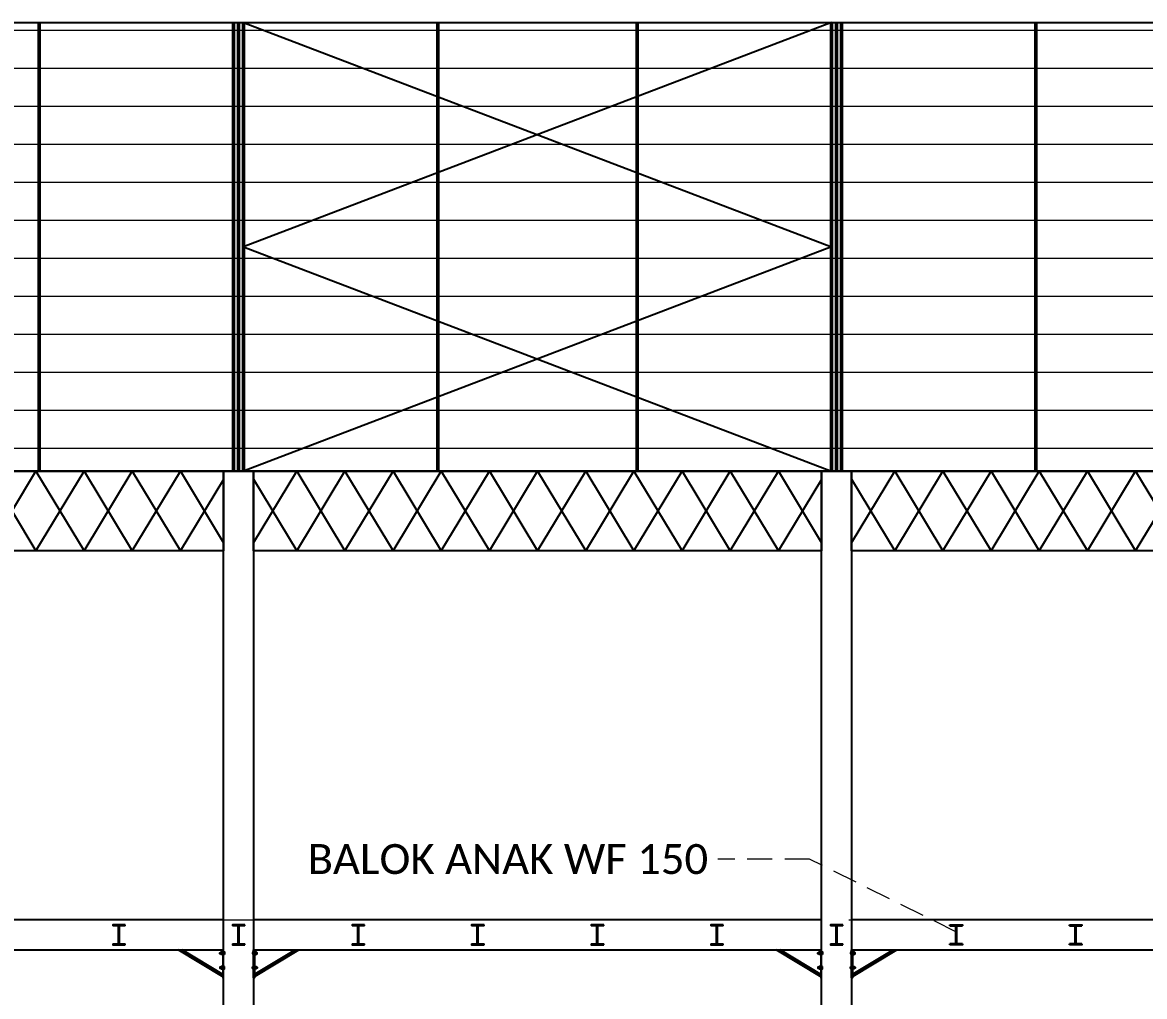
# Model space of a CAD drawing. Header units: millimetres. Extents: x 2175 to 3376, y 1504 to 1740.
# Drawn here: x 3292.58 to 3303.84, y 1617.56 to 1627.33 of the extents above; entities that cross this region are included whole.
import ezdxf

# ---------------------------------------------------------------- set-up
doc = ezdxf.new("R2010")
doc.units = ezdxf.units.MM
for name, pattern in [('DASHDOT2', [12.7, 6.35, -3.175, 0, -3.175]), ('DASHED', [19.05, 12.7, -6.35]), ('HIDDEN', [0.375, 0.25, -0.125])]:
    doc.linetypes.add(name, pattern=pattern)
for name, color, linetype in [('Atap', 3, 'Continuous'), ('GR', 7, 'Continuous'), ('HELP', 251, 'Continuous'), ('KOP TEKS', 1, 'Continuous'), ('SUNGAI', 150, 'Continuous'), ('TEXT', 7, 'Continuous'), ('WF 150', 5, 'Continuous')]:
    doc.layers.add(name, color=color, linetype=linetype)
doc.layers.add('Garis Dim', color=131, linetype='DASHED', lineweight=9)
doc.layers.add('HAT', color=8, linetype='Continuous', lineweight=9)
doc.styles.get("Standard").update_dxf_attribs({"font": 'arial.ttf'})

# ---------------------------------------------------------------- blocks, each defined once
blk = doc.blocks.new('BLK150')
at = {"layer": 'KOP TEKS', "color": 232}
for p, q in [((12566.28, -658.52), (12566.155, -658.52)), ((12566.212, -658.7), (12566.212, -658.52)), ((12566.222, -658.7), (12566.222, -658.52)), ((12566.28, -658.52), (12566.28, -658.51)), ((12566.222, -658.61), (12566.212, -658.61)), ((12566.155, -658.7), (12566.28, -658.7)), ((12566.28, -658.71), (12566.28, -658.7))]:
    blk.add_line(p, q, dxfattribs=at)
for points in [[(12566.28, -658.51), (12566.155, -658.51), (12566.155, -658.52)], [(12566.155, -658.7), (12566.155, -658.71), (12566.28, -658.71)]]:
    blk.add_lwpolyline(points, dxfattribs=at)

msp = doc.modelspace()

# ---------------------------------------------------------------- hatches: boundary and pattern name
at = {"layer": 'HAT', "lineweight": 0, "ltscale": 0.3, "true_color": 0x939598}
h = msp.add_hatch(dxfattribs=at)
h.set_pattern_fill('LINE', color=252, scale=0.12)
h.set_pattern_definition([(0, (-9457.1528, 2275.71535), (0, 0.381), [])])
h.paths.add_polyline_path([(3245.748, 1627.331), (3367.748, 1627.331), (3367.748, 1622.831), (3245.748, 1622.831)])

# ---------------------------------------------------------------- linework, layer by layer
at = {"color": 1, "lineweight": 50}
for p, q in [((3292.748, 1627.331), (3292.748, 1622.831)), ((3294.748, 1627.331), (3294.748, 1622.831)), ((3296.748, 1627.331), (3296.748, 1622.831)), ((3298.748, 1627.331), (3298.748, 1622.831)), ((3300.748, 1627.331), (3300.748, 1622.831)), ((3300.748, 1627.331), (3300.748, 1622.831)), ((3302.748, 1627.331), (3302.748, 1622.831))]:
    msp.add_line(p, q, dxfattribs=at)
for points in [[(3288.897, 1622.75), (3289.331, 1622.031), (3289.815, 1622.831), (3290.298, 1622.031), (3290.781, 1622.831), (3291.265, 1622.031), (3291.748, 1622.831), (3292.231, 1622.031), (3292.715, 1622.831), (3293.198, 1622.031), (3293.681, 1622.831), (3294.165, 1622.031), (3294.599, 1622.75)], [(3288.897, 1622.113), (3289.331, 1622.831), (3289.815, 1622.031), (3290.298, 1622.831), (3290.781, 1622.031), (3291.265, 1622.831), (3291.748, 1622.031), (3292.231, 1622.831), (3292.715, 1622.031), (3293.198, 1622.831), (3293.681, 1622.031), (3294.165, 1622.831), (3294.598, 1622.113)], [(3288.897, 1622.75), (3289.331, 1622.031), (3289.815, 1622.831), (3290.298, 1622.031), (3290.781, 1622.831), (3291.265, 1622.031), (3291.748, 1622.831), (3292.231, 1622.031), (3292.715, 1622.831), (3293.198, 1622.031), (3293.681, 1622.831), (3294.165, 1622.031), (3294.599, 1622.75)], [(3288.897, 1622.113), (3289.331, 1622.831), (3289.815, 1622.031), (3290.298, 1622.831), (3290.781, 1622.031), (3291.265, 1622.831), (3291.748, 1622.031), (3292.231, 1622.831), (3292.715, 1622.031), (3293.198, 1622.831), (3293.681, 1622.031), (3294.165, 1622.831), (3294.598, 1622.113)], [(3294.897, 1622.75), (3295.331, 1622.031), (3295.815, 1622.831), (3296.298, 1622.031), (3296.781, 1622.831), (3297.265, 1622.031), (3297.748, 1622.831), (3298.231, 1622.031), (3298.715, 1622.831), (3299.198, 1622.031), (3299.681, 1622.831), (3300.165, 1622.031), (3300.599, 1622.75)], [(3294.897, 1622.113), (3295.331, 1622.831), (3295.815, 1622.031), (3296.298, 1622.831), (3296.781, 1622.031), (3297.265, 1622.831), (3297.748, 1622.031), (3298.231, 1622.831), (3298.715, 1622.031), (3299.198, 1622.831), (3299.681, 1622.031), (3300.165, 1622.831), (3300.598, 1622.113)], [(3294.897, 1622.75), (3295.331, 1622.031), (3295.815, 1622.831), (3296.298, 1622.031), (3296.781, 1622.831), (3297.265, 1622.031), (3297.748, 1622.831), (3298.231, 1622.031), (3298.715, 1622.831), (3299.198, 1622.031), (3299.681, 1622.831), (3300.165, 1622.031), (3300.599, 1622.75)], [(3294.897, 1622.113), (3295.331, 1622.831), (3295.815, 1622.031), (3296.298, 1622.831), (3296.781, 1622.031), (3297.265, 1622.831), (3297.748, 1622.031), (3298.231, 1622.831), (3298.715, 1622.031), (3299.198, 1622.831), (3299.681, 1622.031), (3300.165, 1622.831), (3300.598, 1622.113)], [(3300.897, 1622.75), (3301.331, 1622.031), (3301.815, 1622.831), (3302.298, 1622.031), (3302.781, 1622.831), (3303.265, 1622.031), (3303.748, 1622.831), (3304.231, 1622.031), (3304.715, 1622.831), (3305.198, 1622.031), (3305.681, 1622.831), (3306.165, 1622.031), (3306.599, 1622.75)], [(3300.897, 1622.113), (3301.331, 1622.831), (3301.815, 1622.031), (3302.298, 1622.831), (3302.781, 1622.031), (3303.265, 1622.831), (3303.748, 1622.031), (3304.231, 1622.831), (3304.715, 1622.031), (3305.198, 1622.831), (3305.681, 1622.031), (3306.165, 1622.831), (3306.598, 1622.113)], [(3300.897, 1622.75), (3301.331, 1622.031), (3301.815, 1622.831), (3302.298, 1622.031), (3302.781, 1622.831), (3303.265, 1622.031), (3303.748, 1622.831), (3304.231, 1622.031), (3304.715, 1622.831), (3305.198, 1622.031), (3305.681, 1622.831), (3306.165, 1622.031), (3306.599, 1622.75)], [(3300.897, 1622.113), (3301.331, 1622.831), (3301.815, 1622.031), (3302.298, 1622.831), (3302.781, 1622.031), (3303.265, 1622.831), (3303.748, 1622.031), (3304.231, 1622.831), (3304.715, 1622.031), (3305.198, 1622.831), (3305.681, 1622.031), (3306.165, 1622.831), (3306.598, 1622.113)]]:
    msp.add_lwpolyline(points)
at = {"layer": 'Atap'}
for points in [[(3294.798, 1627.331), (3300.698, 1625.081), (3294.798, 1622.831)], [(3300.698, 1627.331), (3294.798, 1625.081), (3300.698, 1622.831)]]:
    msp.add_lwpolyline(points, dxfattribs=at)
at = {"layer": 'Garis Dim', "linetype": 'DASHDOT2', "ltscale": 0.1}
for p, q in [((3243.748, 1627.331), (3372.748, 1627.331)), ((3243.748, 1622.831), (3372.748, 1622.831)), ((3243.748, 1618.331), (3372.748, 1618.331))]:
    msp.add_line(p, q, dxfattribs=at)
at = {"layer": 'Garis Dim', "color": 0, "linetype": 'HIDDEN', "lineweight": 5}
msp.add_lwpolyline([(3301.951, 1618.209), (3300.477, 1618.94), (3299.556, 1618.94)], dxfattribs=at)
at = {"layer": 'GR'}
for points in [[(3245.748, 1627.331), (3367.748, 1627.331), (3367.748, 1622.831), (3245.748, 1622.831)], [(3294.598, 1618.331), (3288.898, 1618.331), (3288.898, 1618.031), (3294.598, 1618.031)], [(3300.598, 1618.331), (3294.898, 1618.331), (3294.898, 1618.031), (3300.598, 1618.031)], [(3306.598, 1618.331), (3300.898, 1618.331), (3300.898, 1618.031), (3306.598, 1618.031)]]:
    msp.add_lwpolyline(points, close=True, dxfattribs=at)
at = {"layer": 'HELP'}
for points in [[(3288.897, 1622.831), (3294.598, 1622.831), (3294.598, 1622.031), (3288.897, 1622.031)], [(3288.897, 1622.831), (3294.598, 1622.831), (3294.598, 1622.031), (3288.897, 1622.031)], [(3294.897, 1622.831), (3300.598, 1622.831), (3300.598, 1622.031), (3294.897, 1622.031)], [(3294.897, 1622.831), (3300.598, 1622.831), (3300.598, 1622.031), (3294.897, 1622.031)], [(3300.897, 1622.831), (3306.598, 1622.831), (3306.598, 1622.031), (3300.897, 1622.031)], [(3300.897, 1622.831), (3306.598, 1622.831), (3306.598, 1622.031), (3300.897, 1622.031)]]:
    msp.add_lwpolyline(points, close=True, dxfattribs=at)
at = {"layer": 'KOP TEKS', "color": 0}
for points in [[(3294.606, 1617.991), (3294.561, 1617.991), (3294.561, 1618.001), (3294.606, 1618.001)], [(3294.581, 1617.983), (3294.573, 1617.983), (3294.573, 1618.01), (3294.581, 1618.01)], [(3294.606, 1617.983), (3294.598, 1617.983), (3294.598, 1618.01), (3294.606, 1618.01)], [(3294.889, 1617.991), (3294.935, 1617.991), (3294.935, 1618.001), (3294.889, 1618.001)], [(3294.89, 1617.983), (3294.898, 1617.983), (3294.898, 1618.01), (3294.89, 1618.01)], [(3294.915, 1617.983), (3294.923, 1617.983), (3294.923, 1618.01), (3294.915, 1618.01)], [(3300.606, 1617.991), (3300.561, 1617.991), (3300.561, 1618.001), (3300.606, 1618.001)], [(3300.581, 1617.983), (3300.573, 1617.983), (3300.573, 1618.01), (3300.581, 1618.01)], [(3300.606, 1617.983), (3300.598, 1617.983), (3300.598, 1618.01), (3300.606, 1618.01)], [(3300.889, 1617.991), (3300.935, 1617.991), (3300.935, 1618.001), (3300.889, 1618.001)], [(3300.89, 1617.983), (3300.898, 1617.983), (3300.898, 1618.01), (3300.89, 1618.01)], [(3300.915, 1617.983), (3300.923, 1617.983), (3300.923, 1618.01), (3300.915, 1618.01)], [(3294.606, 1617.858), (3294.561, 1617.858), (3294.561, 1617.847), (3294.606, 1617.847)], [(3294.581, 1617.865), (3294.573, 1617.865), (3294.573, 1617.839), (3294.581, 1617.839)], [(3294.606, 1617.865), (3294.598, 1617.865), (3294.598, 1617.839), (3294.606, 1617.839)], [(3294.889, 1617.858), (3294.935, 1617.858), (3294.935, 1617.847), (3294.889, 1617.847)], [(3294.89, 1617.865), (3294.898, 1617.865), (3294.898, 1617.839), (3294.89, 1617.839)], [(3294.915, 1617.865), (3294.923, 1617.865), (3294.923, 1617.839), (3294.915, 1617.839)], [(3300.606, 1617.858), (3300.561, 1617.858), (3300.561, 1617.847), (3300.606, 1617.847)], [(3300.581, 1617.865), (3300.573, 1617.865), (3300.573, 1617.839), (3300.581, 1617.839)], [(3300.606, 1617.865), (3300.598, 1617.865), (3300.598, 1617.839), (3300.606, 1617.839)], [(3300.889, 1617.858), (3300.935, 1617.858), (3300.935, 1617.847), (3300.889, 1617.847)], [(3300.89, 1617.865), (3300.898, 1617.865), (3300.898, 1617.839), (3300.89, 1617.839)], [(3300.915, 1617.865), (3300.923, 1617.865), (3300.923, 1617.839), (3300.915, 1617.839)]]:
    msp.add_lwpolyline(points, close=True, dxfattribs=at)
for p in [(3294.581, 1617.991), (3294.915, 1617.991), (3300.581, 1617.991), (3300.915, 1617.991), (3294.581, 1617.858), (3294.915, 1617.858), (3300.581, 1617.858), (3300.915, 1617.858)]:
    msp.add_point(p, dxfattribs=at)
at = {"layer": 'SUNGAI'}
for p, q in [((3294.598, 1617.758), (3294.142, 1618.031)), ((3294.598, 1617.781), (3294.181, 1618.031)), ((3294.898, 1617.781), (3295.315, 1618.031)), ((3294.898, 1617.758), (3295.353, 1618.031)), ((3300.598, 1617.758), (3300.142, 1618.031)), ((3300.598, 1617.781), (3300.181, 1618.031)), ((3300.898, 1617.781), (3301.315, 1618.031)), ((3300.898, 1617.758), (3301.353, 1618.031))]:
    msp.add_line(p, q, dxfattribs=at)
for points in [[(3294.598, 1622.831), (3294.898, 1622.831), (3294.898, 1614.831), (3294.598, 1614.831)], [(3300.598, 1622.831), (3300.898, 1622.831), (3300.898, 1614.831), (3300.598, 1614.831)], [(3294.598, 1618.031), (3294.59, 1618.031), (3294.59, 1617.75), (3294.598, 1617.75)], [(3294.898, 1618.031), (3294.906, 1618.031), (3294.906, 1617.75), (3294.898, 1617.75)], [(3300.598, 1618.031), (3300.59, 1618.031), (3300.59, 1617.75), (3300.598, 1617.75)], [(3300.898, 1618.031), (3300.906, 1618.031), (3300.906, 1617.75), (3300.898, 1617.75)]]:
    msp.add_lwpolyline(points, close=True, dxfattribs=at)
at = {"layer": 'WF 150', "color": 0, "lineweight": 50}
for p, q in [((3294.698, 1627.331), (3294.698, 1622.831)), ((3294.798, 1627.331), (3294.798, 1622.831)), ((3300.698, 1627.331), (3300.698, 1622.831)), ((3300.698, 1627.331), (3300.698, 1622.831)), ((3300.798, 1627.331), (3300.798, 1622.831)), ((3300.798, 1627.331), (3300.798, 1622.831))]:
    msp.add_line(p, q, dxfattribs=at)

# ---------------------------------------------------------------- block references
at = {"layer": 'GR'}
for p in [(-9272.669, 2276.792), (-9271.469, 2276.792), (-9270.269, 2276.792), (-9269.069, 2276.792), (-9267.869, 2276.792), (-9266.669, 2276.792), (-9265.469, 2276.792)]:
    msp.add_blockref('BLK150', p, dxfattribs=at)
at = {"layer": 'GR', "xscale": -1}
for p in [(15868.165, 2276.792), (15869.365, 2276.792)]:
    msp.add_blockref('BLK150', p, dxfattribs=at)

# ---------------------------------------------------------------- texts
at = {"layer": 'TEXT', "insert": (3299.459, 1619.091), "char_height": 0.3, "width": 4.04085, "attachment_point": 3}
msp.add_mtext('\\pxqr;{\\fCalibri Light|b0|i0|c0|p34;BALOK ANAK WF 150}', dxfattribs=at)

doc.saveas('drawing.dxf')
